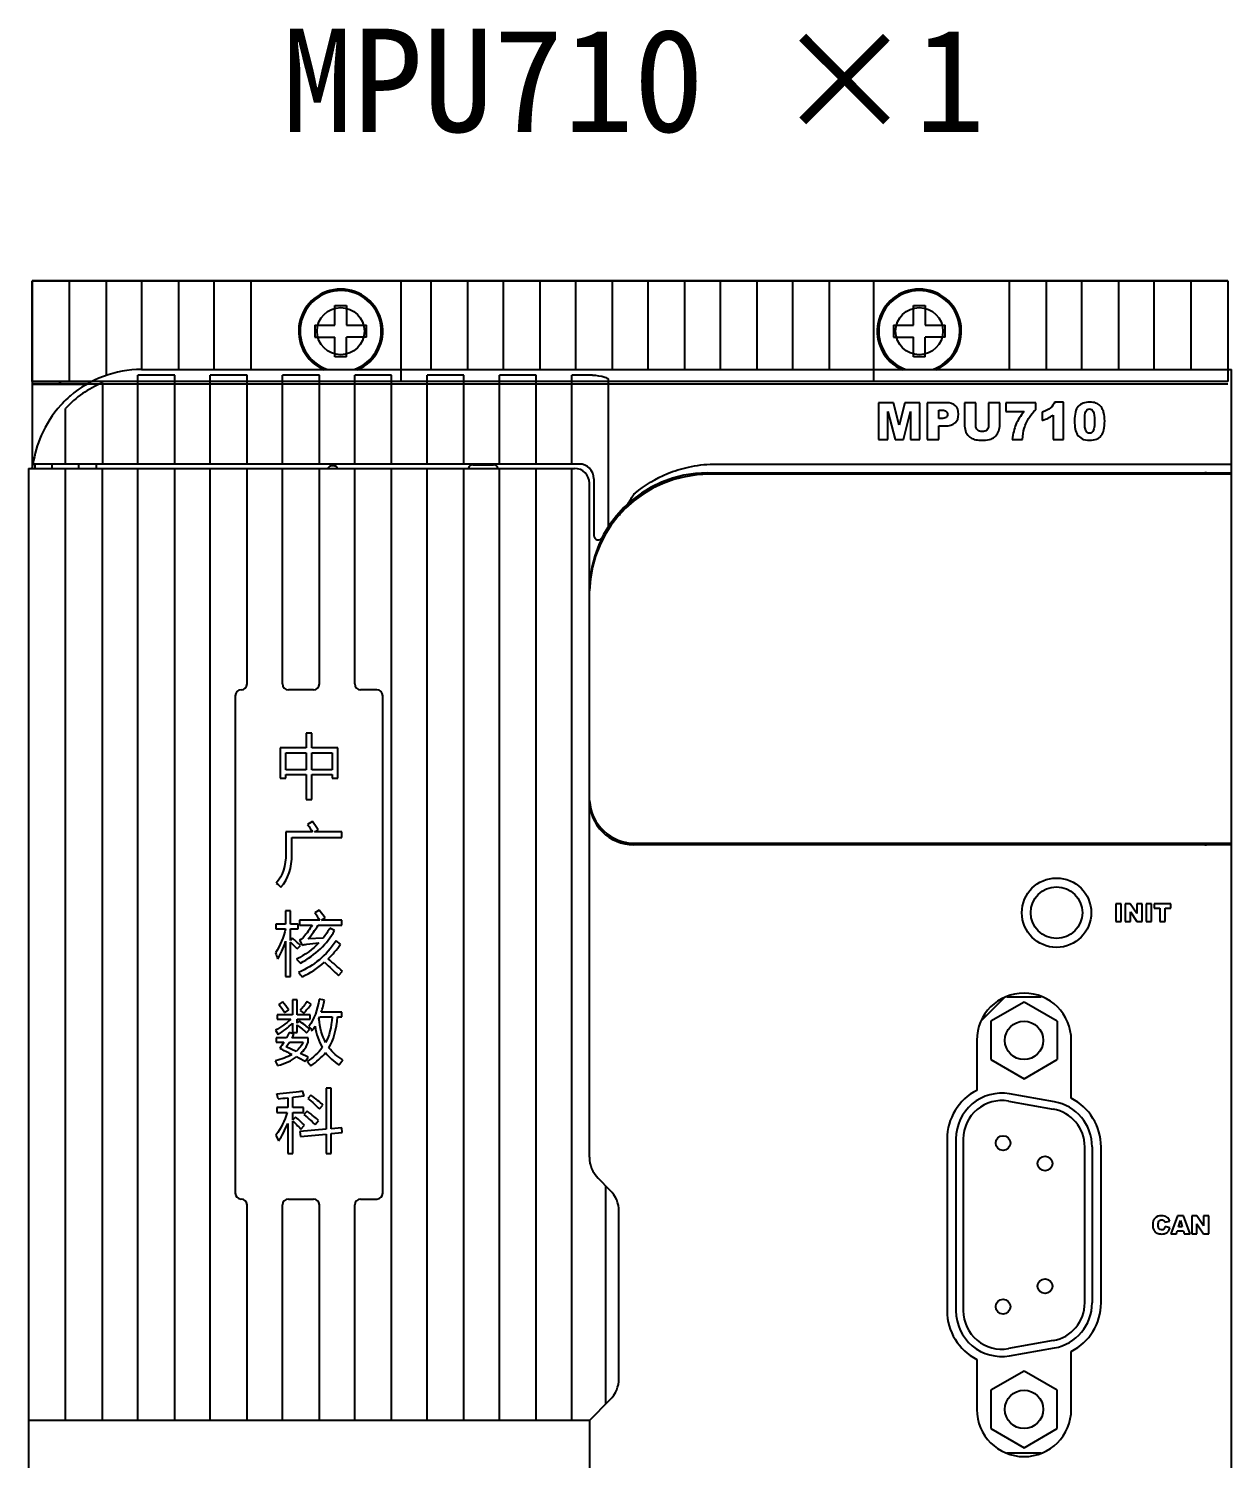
# Model space of a CAD drawing. Header units: millimetres. Extents: x 40 to 416, y -270 to 20.
# Drawn here: x 39.7 to 121.3, y -219.8 to -122.9 of the extents above; entities that cross this region are included whole.
import ezdxf
from ezdxf.enums import TextEntityAlignment as Align

# ---------------------------------------------------------------- set-up
doc = ezdxf.new("R2010")
doc.units = ezdxf.units.MM
doc.layers.add('TEXT_LABEL', color=7, linetype='Continuous')
doc.styles.add('HZ_TEXT', font='simsun.ttc')

# ---------------------------------------------------------------- blocks, each defined once
blk = doc.blocks.new('MOD_MPU710')
at = {"linetype": 'Continuous'}
for p, q in [((0, 130), (0, 123)), ((0, 123.2), (0, 130)), ((14.8, 130), (0, 130)), ((0, 130), (81, 130)), ((2.5, 130), (2.5, 123.2)), ((5, 130), (5, 123.585)), ((7.4, 130), (7.4, 124)), ((9.9, 130), (9.9, 124)), ((12.3, 130), (12.3, 124)), ((14.8, 130), (14.8, 124)), ((34.4, 130), (14.8, 130)), ((25, 123.2), (25, 130)), ((27, 130), (27, 124)), ((29.5, 130), (29.5, 124)), ((31.9, 130), (31.9, 124)), ((34.4, 130), (34.4, 124)), ((81, 130), (34.4, 130)), ((36.8, 130), (36.8, 124)), ((39.3, 130), (39.3, 124)), ((41.7, 130), (41.7, 124)), ((44.2, 130), (44.2, 124)), ((46.6, 130), (46.6, 124)), ((49.1, 130), (49.1, 124)), ((51.5, 130), (51.5, 124)), ((54, 130), (54, 124)), ((57, 130), (57, 123.2)), ((66.2, 130), (66.2, 124)), ((68.7, 130), (68.7, 124)), ((71.1, 130), (71.1, 124)), ((73.6, 130), (73.6, 124)), ((76, 130), (76, 124)), ((78.5, 130), (78.5, 124)), ((81, 130), (81, 123.2)), ((81, 130), (81, 124)), ((20.5, 127), (20.5, 128.35)), ((20.5, 128.35), (21.3, 128.35)), ((21.3, 128.35), (21.3, 127)), ((59.7, 127), (59.7, 128.35)), ((59.7, 128.35), (60.5, 128.35)), ((60.5, 128.35), (60.5, 127)), ((19.15, 127), (19.15, 126.2)), ((19.15, 127), (20.5, 127)), ((21.3, 127), (22.65, 127)), ((22.65, 126.2), (22.65, 127)), ((58.35, 127), (58.35, 126.2)), ((58.35, 127), (59.7, 127)), ((60.5, 127), (61.85, 127)), ((61.85, 126.2), (61.85, 127)), ((19.15, 126.2), (20.5, 126.2)), ((20.5, 124.85), (20.5, 126.2)), ((21.3, 124.85), (21.3, 126.2)), ((22.65, 126.2), (21.3, 126.2)), ((58.35, 126.2), (59.7, 126.2)), ((59.7, 124.85), (59.7, 126.2)), ((60.5, 124.85), (60.5, 126.2)), ((61.85, 126.2), (60.5, 126.2)), ((7.4, 124), (81.25, 124)), ((21.3, 124.85), (20.5, 124.85)), ((60.5, 124.85), (59.7, 124.85)), ((81.25, 6), (81.25, 124)), ((81, 123.2), (0, 123.2)), ((0, 123.2), (4.06, 123.2)), ((1.774, 123), (1.974, 123.2)), ((2.5, 123.2), (4.06, 123.2)), ((4.75, 123.098), (4.75, 117.6)), ((7.15, 117.6), (7.15, 123.614)), ((9.65, 123.618), (7.4, 123.618)), ((9.65, 117.6), (9.65, 123.618)), ((12.05, 117.6), (12.05, 123.618)), ((14.55, 123.618), (12.05, 123.618)), ((14.55, 117.6), (14.55, 123.618)), ((16.95, 117.6), (16.95, 123.618)), ((19.45, 123.618), (16.95, 123.618)), ((19.45, 117.6), (19.45, 123.618)), ((21.85, 117.6), (21.85, 123.618)), ((24.35, 123.618), (21.85, 123.618)), ((24.35, 117.6), (24.35, 123.618)), ((26.75, 117.6), (26.75, 123.618)), ((29.25, 123.618), (26.75, 123.618)), ((29.25, 117.6), (29.25, 123.618)), ((31.65, 117.6), (31.65, 123.618)), ((34.15, 123.618), (31.65, 123.618)), ((34.15, 117.6), (34.15, 123.618)), ((36.55, 117.6), (36.55, 123.618)), ((37.948, 123.618), (36.55, 123.618)), ((39.05, 113.371), (39.05, 123.356)), ((0, 123), (0, 117.401)), ((81, 123), (0, 123)), ((0, 123), (3.685, 123)), ((2.25, 117.6), (2.25, 121.368)), ((57.337, 121.75), (57.337, 119.25)), ((58.352, 121.75), (57.337, 121.75)), ((57.97, 119.25), (57.97, 121.157)), ((57.97, 121.157), (58.456, 119.25)), ((58.744, 120.229), (58.352, 121.75)), ((59.133, 121.75), (58.744, 120.229)), ((59.029, 119.25), (59.517, 121.157)), ((60.149, 121.75), (59.133, 121.75)), ((59.517, 121.157), (59.517, 119.25)), ((60.149, 119.25), (60.149, 121.75)), ((60.639, 121.75), (60.639, 119.25)), ((61.923, 121.75), (60.639, 121.75)), ((61.415, 120.684), (61.415, 121.242)), ((61.415, 121.242), (61.635, 121.242)), ((63.166, 121.75), (63.166, 120.26)), ((63.937, 121.75), (63.166, 121.75)), ((63.937, 120.224), (63.937, 121.75)), ((64.791, 121.75), (64.791, 120.224)), ((65.562, 121.75), (64.791, 121.75)), ((65.562, 120.26), (65.562, 121.75)), ((65.973, 121.75), (65.973, 121.163)), ((68.001, 121.75), (65.973, 121.75)), ((65.973, 121.163), (67.208, 121.163)), ((68.001, 121.281), (68.001, 121.75)), ((68.432, 121.122), (68.432, 120.553)), ((69.864, 121.793), (69.29, 121.793)), ((69.864, 119.25), (69.864, 121.793)), ((61.604, 120.684), (61.415, 120.684)), ((61.415, 119.25), (61.415, 120.178)), ((61.415, 120.178), (61.837, 120.178)), ((69.162, 120.916), (69.162, 119.25)), ((57.337, 119.25), (57.97, 119.25)), ((58.456, 119.25), (59.029, 119.25)), ((59.517, 119.25), (60.149, 119.25)), ((60.639, 119.25), (61.415, 119.25)), ((66.394, 119.25), (67.086, 119.25)), ((69.162, 119.25), (69.864, 119.25)), ((-0.25, 117.3), (-0.25, 15)), ((-0.25, 117.3), (36.75, 117.3)), ((0.034, 117.6), (-0.021, 117.301)), ((37.05, 117.6), (0.034, 117.6)), ((0.173, 117.6), (0.173, 117.3)), ((1.35, 117.3), (1.35, 117.6)), ((2.25, 52.8), (2.25, 117.3)), ((3.15, 117.3), (3.15, 117.6)), ((4.327, 117.6), (4.327, 117.3)), ((4.75, 52.8), (4.75, 117.3)), ((7.15, 52.8), (7.15, 117.3)), ((9.65, 52.8), (9.65, 117.3)), ((12.05, 52.8), (12.05, 117.3)), ((14.55, 102.7), (14.55, 117.3)), ((16.95, 102.7), (16.95, 117.3)), ((19.45, 102.7), (19.45, 117.3)), ((21.85, 102.7), (21.85, 117.3)), ((24.35, 52.8), (24.35, 117.3)), ((26.75, 52.8), (26.75, 117.3)), ((29.25, 52.8), (29.25, 117.3)), ((29.846, 117.55), (31.254, 117.55)), ((31.65, 52.8), (31.65, 117.3)), ((34.15, 52.8), (34.15, 117.3)), ((36.55, 52.8), (36.55, 117.3)), ((46.132, 117.598), (46.312, 117.6)), ((46.312, 117.6), (81.25, 117.6)), ((37.75, 70.628), (37.75, 116.3)), ((38.05, 116.6), (38.05, 112.759)), ((45.75, 117), (81.25, 117)), ((81.25, 116.9), (45.85, 116.9)), ((49.539, 116.9), (49.639, 117)), ((65.345, 116.9), (65.445, 117)), ((81.15, 116.9), (81.25, 117)), ((13.75, 101.9), (13.75, 68.2)), ((19.05, 102.3), (17.35, 102.3)), ((23.35, 102.3), (22.25, 102.3)), ((23.75, 68.2), (23.75, 101.9)), ((18.547, 99.357), (18.547, 98.372)), ((18.935, 99.357), (18.547, 99.357)), ((18.935, 98.372), (18.935, 99.357)), ((16.807, 98.372), (16.807, 96.311)), ((18.547, 98.372), (16.807, 98.372)), ((17.177, 96.89), (17.177, 98.037)), ((17.177, 98.037), (18.547, 98.037)), ((18.547, 98.037), (18.547, 96.89)), ((20.693, 98.372), (18.935, 98.372)), ((18.935, 96.89), (18.935, 98.037)), ((18.935, 98.037), (20.323, 98.037)), ((20.323, 98.037), (20.323, 96.89)), ((20.693, 96.311), (20.693, 98.372)), ((18.547, 96.89), (17.177, 96.89)), ((20.323, 96.89), (18.935, 96.89)), ((16.807, 96.311), (17.177, 96.311)), ((17.177, 96.311), (17.177, 96.555)), ((17.177, 96.555), (18.547, 96.555)), ((18.547, 96.555), (18.547, 94.874)), ((18.935, 94.874), (18.935, 96.555)), ((18.935, 96.555), (20.323, 96.555)), ((20.323, 96.555), (20.323, 96.311)), ((20.323, 96.311), (20.693, 96.311)), ((18.547, 94.874), (18.935, 94.874)), ((18.98, 93.375), (18.651, 93.185)), ((17.186, 92.67), (17.186, 91.229)), ((18.987, 92.67), (17.186, 92.67)), ((17.589, 91.183), (17.589, 92.304)), ((17.589, 92.304), (20.973, 92.304)), ((19.121, 92.67), (19.374, 92.819)), ((20.973, 92.67), (19.121, 92.67)), ((20.973, 92.304), (20.973, 92.67)), ((40.304, 91.859), (40.39, 91.945)), ((81.25, 91.8), (40.75, 91.8)), ((40.85, 91.9), (81.25, 91.9)), ((56.05, 91.8), (56.15, 91.9)), ((71.855, 91.8), (71.955, 91.9)), ((17.162, 87.33), (17.162, 86.431)), ((17.5, 87.33), (17.162, 87.33)), ((17.5, 86.431), (17.5, 87.33)), ((19.439, 87.366), (19.145, 87.181)), ((19.837, 86.846), (19.439, 87.366)), ((73.415, 87.8), (73.415, 86.6)), ((73.787, 87.8), (73.415, 87.8)), ((73.787, 86.6), (73.787, 87.8)), ((74.055, 87.8), (74.055, 86.6)), ((74.401, 87.8), (74.055, 87.8)), ((74.853, 87.135), (74.401, 87.8)), ((74.404, 86.6), (74.404, 87.258)), ((74.404, 87.258), (74.853, 86.6)), ((74.853, 87.8), (74.853, 87.135)), ((75.203, 87.8), (74.853, 87.8)), ((75.203, 86.6), (75.203, 87.8)), ((75.464, 87.8), (75.464, 86.6)), ((75.835, 87.8), (75.464, 87.8)), ((75.835, 86.6), (75.835, 87.8)), ((76.017, 87.8), (76.017, 87.504)), ((77.144, 87.8), (76.017, 87.8)), ((76.017, 87.504), (76.395, 87.504)), ((76.395, 87.504), (76.395, 86.6)), ((76.766, 86.6), (76.766, 87.504)), ((76.766, 87.504), (77.144, 87.504)), ((77.144, 87.504), (77.144, 87.8)), ((16.511, 86.431), (16.511, 86.114)), ((17.162, 86.431), (16.511, 86.431)), ((18.016, 86.431), (17.5, 86.431)), ((18.016, 86.114), (18.016, 86.431)), ((18.102, 86.688), (18.102, 86.363)), ((19.489, 86.688), (18.102, 86.688)), ((18.102, 86.363), (18.96, 86.363)), ((19.38, 86.363), (20.98, 86.363)), ((19.597, 86.688), (19.837, 86.846)), ((20.98, 86.688), (19.597, 86.688)), ((20.98, 86.363), (20.98, 86.688)), ((73.415, 86.6), (73.787, 86.6)), ((74.055, 86.6), (74.404, 86.6)), ((74.853, 86.6), (75.203, 86.6)), ((75.464, 86.6), (75.835, 86.6)), ((76.395, 86.6), (76.766, 86.6)), ((16.511, 86.114), (17.157, 86.114)), ((17.162, 85.269), (17.162, 82.874)), ((17.5, 85.319), (17.5, 86.114)), ((17.5, 86.114), (18.016, 86.114)), ((17.641, 85.468), (17.5, 85.319)), ((18.115, 85.333), (18.282, 85.003)), ((19.706, 85.477), (18.698, 85.418)), ((20.488, 85.983), (20.158, 86.159)), ((20.894, 85.075), (20.587, 85.283)), ((17.5, 82.874), (17.5, 85.197)), ((17.948, 84.75), (18.178, 84.98)), ((18.594, 85.065), (19.417, 85.152)), ((17.907, 84.049), (18.165, 83.773)), ((17.162, 82.874), (17.5, 82.874)), ((20.745, 82.942), (21.021, 83.236)), ((64.322, 79.893), (65.857, 81.428)), ((66.031, 81.5), (68.369, 81.5)), ((16.958, 81.158), (16.701, 80.982)), ((17.098, 80.426), (17.378, 80.625)), ((17.622, 81.294), (17.622, 80.282)), ((17.957, 81.294), (17.622, 81.294)), ((17.957, 80.282), (17.957, 81.294)), ((18.16, 80.584), (18.404, 80.394)), ((18.901, 80.996), (18.621, 81.181)), ((19.805, 81.28), (19.444, 81.334)), ((20.967, 80.462), (19.584, 80.462)), ((20.967, 80.155), (20.967, 80.462)), ((67.2, 81.148), (64.95, 79.849)), ((69.45, 79.849), (67.2, 81.148)), ((16.583, 80.282), (16.583, 79.983)), ((17.622, 80.282), (16.583, 80.282)), ((16.583, 79.983), (17.514, 79.983)), ((17.622, 79.712), (17.622, 79.079)), ((18.825, 80.282), (17.957, 80.282)), ((17.957, 79.708), (17.957, 79.983)), ((17.957, 79.983), (18.825, 79.983)), ((18.092, 79.861), (17.957, 79.708)), ((17.957, 79.079), (17.957, 79.595)), ((18.825, 79.983), (18.825, 80.282)), ((19.426, 80.042), (19.475, 80.155)), ((19.475, 80.155), (20.32, 80.155)), ((20.682, 80.155), (20.967, 80.155)), ((64.95, 79.849), (64.95, 77.251)), ((69.45, 79.849), (69.45, 77.251)), ((16.47, 79.233), (16.664, 78.957)), ((16.533, 78.727), (16.533, 78.429)), ((17.22, 78.727), (16.533, 78.727)), ((17.415, 79.079), (17.22, 78.727)), ((17.74, 78.975), (17.415, 79.079)), ((18.703, 78.727), (17.595, 78.727)), ((17.622, 79.079), (17.957, 79.079)), ((18.581, 79.066), (18.797, 79.319)), ((18.703, 78.433), (18.703, 78.727)), ((64, 78.55), (64, 75.164)), ((70.4, 74.63), (70.4, 78.55)), ((16.533, 78.429), (17.049, 78.429)), ((17.211, 78.103), (17.419, 78.429)), ((17.871, 77.801), (17.211, 78.103)), ((17.419, 78.429), (18.359, 78.429)), ((18.689, 77.421), (18.183, 77.656)), ((16.466, 77.163), (16.619, 76.847)), ((18.49, 77.109), (18.689, 77.421)), ((64.95, 77.251), (67.2, 75.952)), ((67.2, 75.952), (69.45, 77.251)), ((17.308, 74.657), (17.308, 73.992)), ((17.647, 73.992), (17.647, 74.697)), ((18.42, 74.792), (18.303, 75.127)), ((18.881, 74.842), (18.673, 74.616)), ((19.907, 75.321), (19.907, 72.528)), ((20.255, 75.321), (19.907, 75.321)), ((20.255, 72.56), (20.255, 75.321)), ((69.253, 74.389), (66.223, 74.923)), ((16.567, 73.992), (16.567, 73.671)), ((17.308, 73.992), (16.567, 73.992)), ((16.567, 73.671), (17.281, 73.671)), ((18.366, 73.992), (17.647, 73.992)), ((17.647, 73.161), (17.647, 73.671)), ((17.647, 73.671), (18.366, 73.671)), ((18.366, 73.671), (18.366, 73.992)), ((18.623, 73.762), (18.407, 73.531)), ((19.459, 73.902), (19.694, 74.169)), ((66.136, 74.431), (69.166, 73.896)), ((17.308, 72.926), (17.308, 70.888)), ((17.846, 73.342), (17.647, 73.161)), ((17.647, 70.888), (17.647, 73.102)), ((18.194, 72.537), (18.447, 72.795)), ((19.166, 72.844), (19.401, 73.12)), ((16.504, 72.13), (16.676, 71.746)), ((19.907, 72.528), (18.135, 72.37)), ((18.135, 72.37), (18.172, 72.045)), ((18.172, 72.045), (19.907, 72.203)), ((19.907, 72.203), (19.907, 70.888)), ((20.969, 72.628), (20.255, 72.56)), ((20.255, 72.234), (20.996, 72.302)), ((20.255, 70.888), (20.255, 72.234)), ((20.996, 72.302), (20.969, 72.628)), ((61.985, 71.87), (61.985, 60.23)), ((62.585, 71.87), (62.585, 60.23)), ((63.085, 71.87), (63.085, 60.23)), ((17.308, 70.888), (17.647, 70.888)), ((19.907, 70.888), (20.255, 70.888)), ((71.315, 60.764), (71.315, 71.336)), ((71.815, 71.336), (71.815, 60.764)), ((72.415, 60.764), (72.415, 71.336)), ((39.164, 68.386), (38.336, 69.214)), ((38.85, 68.7), (38.85, 53.9)), ((14.55, 52.8), (14.55, 67.4)), ((16.95, 52.8), (16.95, 67.4)), ((17.35, 67.8), (19.05, 67.8)), ((19.45, 52.8), (19.45, 67.4)), ((21.85, 52.8), (21.85, 67.4)), ((22.25, 67.8), (23.35, 67.8)), ((39.75, 55.628), (39.75, 66.972)), ((76.743, 66.224), (77.071, 66.297)), ((77.082, 65.843), (76.757, 65.941)), ((77.593, 66.65), (77.142, 65.45)), ((77.997, 66.65), (77.593, 66.65)), ((77.659, 65.908), (77.79, 66.339)), ((77.923, 65.908), (77.659, 65.908)), ((77.79, 66.339), (77.923, 65.908)), ((78.448, 65.45), (77.997, 66.65)), ((78.569, 66.65), (78.569, 65.45)), ((78.915, 66.65), (78.569, 66.65)), ((79.367, 65.985), (78.915, 66.65)), ((78.917, 65.45), (78.917, 66.108)), ((78.917, 66.108), (79.367, 65.45)), ((79.367, 66.65), (79.367, 65.985)), ((79.716, 66.65), (79.367, 66.65)), ((79.716, 65.45), (79.716, 66.65)), ((77.142, 65.45), (77.52, 65.45)), ((77.52, 65.45), (77.578, 65.648)), ((77.578, 65.648), (78, 65.648)), ((78, 65.648), (78.06, 65.45)), ((78.06, 65.45), (78.448, 65.45)), ((78.569, 65.45), (78.917, 65.45)), ((79.367, 65.45), (79.716, 65.45)), ((69.166, 58.204), (66.136, 57.669)), ((66.223, 57.177), (69.253, 57.711)), ((70.4, 53.55), (70.4, 57.47)), ((64, 56.936), (64, 53.55)), ((67.2, 56.148), (64.95, 54.849)), ((69.45, 54.849), (67.2, 56.148)), ((64.95, 54.849), (64.95, 52.251)), ((69.45, 52.251), (69.45, 54.849)), ((37.75, 52.8), (39.164, 54.214)), ((37.75, 52.8), (-0.25, 52.8)), ((37.75, 52.8), (37.75, 21)), ((64.95, 52.251), (67.2, 50.952)), ((67.2, 50.952), (69.45, 52.251)), ((66.031, 50.6), (68.369, 50.6))]:
    blk.add_line(p, q, dxfattribs=at)
for centre, radius in [((20.9, 126.6), 1.6), ((60.1, 126.6), 1.6), ((69.4, 87.2), 2.35), ((69.4, 87.2), 1.75), ((67.2, 78.55), 1.3), ((65.78, 71.59), 0.5), ((68.62, 70.205), 0.5), ((68.62, 61.895), 0.5), ((65.78, 60.51), 0.5), ((67.2, 53.55), 1.3)]:
    blk.add_circle(centre, radius, dxfattribs=at)
for centre, radius, start, end in [((20.9, 126.6), 2.85, 293.72033, 246.27967), ((20.9, 126.6), 2.75, 288.83959, 249.94626), ((60.1, 126.6), 2.85, 293.72033, 246.27967), ((60.1, 126.6), 2.75, 288.83959, 251.16041), ((7.4, 116.6), 7.4, 90, 130.74409), ((7.4, 116.6), 7.018, 112.18502, 137.20792), ((7.4, 116.6), 7.018, 90, 92.04145), ((7.4, 116.6), 7.4, 137.66419, 156.67059), ((29.846, 117.25), 0.3, 90, 170.40593), ((31.254, 117.25), 0.3, 9.59407, 90), ((36.75, 116.3), 1, 0, 90), ((37.05, 116.6), 1, 0, 90), ((45.75, 109), 8, 90, 180), ((45.85, 108.8), 8.1, 90, 178.57924), ((79.45, 116), 1, 65.54918, 90), ((40.75, 113.907), 1, 142.03538, 167.7418), ((38.35, 112.759), 0.3, 180, 333.07073), ((14.15, 102.7), 0.4, 270, 0), ((17.35, 102.7), 0.4, 180, 270), ((19.05, 102.7), 0.4, 270, 0), ((22.25, 102.7), 0.4, 180, 270), ((14.15, 101.9), 0.4, 90, 180), ((23.35, 101.9), 0.4, 0, 90), ((40.75, 94.8), 3, 180, 270), ((40.85, 95), 3.1, 183.71106, 270), ((40.75, 92.8), 1, 235.93113, 270), ((79.45, 92.8), 1, 270, 294.45082), ((0.728, 73.973), 22.664, 34.12696, 35.6451), ((10.841, 77.436), 10.524, 45.79696, 49.75159), ((10.346, 77.595), 10.439, 43.26349, 46.73651), ((15.764, 88.428), 6.11, 294.33637, 311.28954), ((67.2, 78.55), 3.2, 0, 180), ((2.317, 70.271), 17.934, 34.48988, 36.67355), ((-0.34, 67.093), 22.295, 37.37044, 39.11535), ((12.071, 82.935), 7.909, 341.78132, 347.92283), ((-56.877, 122.223), 86.244, 329.71285, 329.90388), ((-43.808, -44.169), 136.362, 63.24389, 63.62601), ((9.926, 62.022), 17.348, 60.41884, 62.60949), ((15.12, 95.265), 20.389, 274.05853, 278.98108), ((13.981, 74.05), 2.727, 11.48262, 18.76539), ((13.447, 111.223), 36.77, 275.002, 276.02782), ((13.69, 110.114), 35.637, 276.37539, 277.62714), ((65.685, 71.87), 3.7, 117.09102, 180), ((65.685, 71.87), 3.1, 80, 180), ((68.715, 71.336), 3.7, 0, 62.90898), ((65.685, 71.87), 2.6, 80, 180), ((68.715, 71.336), 2.6, 0, 80), ((68.715, 71.336), 3.1, 0, 80), ((39.75, 70.628), 2, 180, 225), ((14.15, 68.2), 0.4, 180, 270), ((23.35, 68.2), 0.4, 270, 0), ((37.75, 66.972), 2, 0, 45), ((14.15, 67.4), 0.4, 0, 90), ((17.35, 67.4), 0.4, 90, 180), ((19.05, 67.4), 0.4, 0, 90), ((22.25, 67.4), 0.4, 90, 180), ((65.685, 60.23), 3.7, 180, 242.90898), ((65.685, 60.23), 3.1, 180, 280), ((65.685, 60.23), 2.6, 180, 280), ((68.715, 60.764), 2.6, 280, 360), ((68.715, 60.764), 3.1, 280, 360), ((68.715, 60.764), 3.7, 297.09102, 0), ((37.75, 55.628), 2, 315, 0), ((67.2, 53.55), 3.2, 180, 0)]:
    blk.add_arc(centre, radius, start, end, dxfattribs=at)
for points, knots in [([(37.948, 123.618), (38.233, 123.618), (38.621, 123.563), (38.968, 123.403), (39.05, 123.356)], [0, 0, 0, 0, 0.749176, 1, 1, 1, 1]), ([(2.57, 122.206), (2.514, 122.158), (2.292, 121.959), (2.081, 121.749), (1.93, 121.584)], [0, 0, 0, 0, 0.248242, 1, 1, 1, 1]), ([(40.846, 115.625), (41.504, 116.17), (42.683, 116.879), (44.513, 117.456), (45.57, 117.584), (46.132, 117.598)], [0, 0, 0, 0, 0.447241, 0.705932, 1, 1, 1, 1]), ([(40.846, 115.625), (40.808, 115.594), (40.732, 115.505), (40.617, 115.343), (40.489, 115.139), (40.403, 114.99), (40.359, 114.91)], [0, 0, 0, 0, 0.168004, 0.403311, 0.685966, 1, 1, 1, 1])]:
    blk.add_open_spline(points, degree=3, knots=knots, dxfattribs=at)
for points in [[(61.635, 121.242), (61.778, 121.242), (61.877, 121.215), (61.929, 121.16)], [(62.55, 121.55), (62.41, 121.683), (62.202, 121.75), (61.923, 121.75)], [(61.929, 121.16), (61.981, 121.105), (62.008, 121.039), (62.008, 120.96)], [(62.76, 120.983), (62.76, 121.228), (62.69, 121.417), (62.55, 121.55)], [(67.208, 121.163), (66.953, 120.848), (66.768, 120.553), (66.651, 120.277)], [(67.559, 120.764), (67.677, 120.948), (67.823, 121.121), (68.001, 121.281)], [(68.983, 121.397), (68.851, 121.29), (68.667, 121.197), (68.432, 121.122)], [(69.29, 121.793), (69.215, 121.636), (69.112, 121.503), (68.983, 121.397)], [(70.876, 121.507), (70.705, 121.317), (70.62, 120.984), (70.62, 120.51)], [(71.658, 121.793), (71.307, 121.793), (71.046, 121.697), (70.876, 121.507)], [(71.309, 120.509), (71.309, 120.822), (71.334, 121.039), (71.386, 121.155)], [(71.386, 121.155), (71.437, 121.271), (71.519, 121.33), (71.635, 121.33)], [(71.635, 121.33), (71.747, 121.33), (71.831, 121.273), (71.887, 121.158)], [(72.073, 121.729), (71.964, 121.77), (71.826, 121.793), (71.658, 121.793)], [(71.887, 121.158), (71.943, 121.044), (71.972, 120.821), (71.972, 120.49)], [(72.337, 121.568), (72.269, 121.634), (72.18, 121.689), (72.073, 121.729)], [(72.497, 121.358), (72.458, 121.431), (72.405, 121.501), (72.337, 121.568)], [(72.593, 121.102), (72.569, 121.199), (72.537, 121.284), (72.497, 121.358)], [(72.663, 120.519), (72.663, 120.72), (72.639, 120.914), (72.593, 121.102)], [(61.917, 120.761), (61.856, 120.71), (61.752, 120.684), (61.604, 120.684)], [(61.837, 120.178), (62.148, 120.178), (62.38, 120.248), (62.532, 120.39)], [(62.008, 120.96), (62.008, 120.879), (61.977, 120.812), (61.917, 120.761)], [(62.532, 120.39), (62.683, 120.532), (62.76, 120.73), (62.76, 120.983)], [(63.166, 120.26), (63.166, 120.137), (63.19, 119.997), (63.237, 119.837)], [(64.049, 119.905), (63.974, 119.982), (63.937, 120.087), (63.937, 120.224)], [(64.791, 120.224), (64.791, 120.086), (64.752, 119.978), (64.677, 119.903)], [(65.492, 119.842), (65.538, 119.973), (65.562, 120.111), (65.562, 120.26)], [(66.651, 120.277), (66.534, 120), (66.449, 119.658), (66.394, 119.25)], [(67.218, 120.013), (67.301, 120.289), (67.416, 120.539), (67.559, 120.764)], [(68.432, 120.553), (68.592, 120.601), (68.725, 120.652), (68.831, 120.706)], [(68.831, 120.706), (68.937, 120.759), (69.048, 120.829), (69.162, 120.916)], [(70.62, 120.51), (70.62, 120.316), (70.635, 120.14), (70.669, 119.98)], [(71.392, 119.855), (71.336, 119.971), (71.309, 120.19), (71.309, 120.509)], [(71.972, 120.49), (71.972, 120.263), (71.959, 120.096), (71.935, 119.99)], [(72.433, 119.523), (72.586, 119.733), (72.663, 120.065), (72.663, 120.519)], [(0.605, 119.531), (0.339, 118.915), (0.162, 118.263), (0.034, 117.6)], [(63.237, 119.837), (63.267, 119.738), (63.321, 119.642), (63.402, 119.549)], [(63.402, 119.549), (63.481, 119.456), (63.57, 119.385), (63.667, 119.333)], [(63.667, 119.333), (63.763, 119.282), (63.884, 119.25), (64.027, 119.233)], [(64.027, 119.233), (64.17, 119.216), (64.303, 119.207), (64.426, 119.207)], [(64.365, 119.791), (64.23, 119.791), (64.124, 119.828), (64.049, 119.905)], [(64.677, 119.903), (64.602, 119.828), (64.498, 119.791), (64.365, 119.791)], [(64.426, 119.207), (64.636, 119.207), (64.817, 119.236), (64.966, 119.291)], [(64.966, 119.291), (65.074, 119.33), (65.177, 119.398), (65.275, 119.497)], [(65.275, 119.497), (65.374, 119.596), (65.446, 119.71), (65.492, 119.842)], [(67.086, 119.25), (67.109, 119.543), (67.153, 119.797), (67.218, 120.013)], [(70.669, 119.98), (70.703, 119.82), (70.749, 119.695), (70.81, 119.602)], [(70.81, 119.602), (70.893, 119.473), (71, 119.374), (71.13, 119.308)], [(71.13, 119.308), (71.259, 119.241), (71.428, 119.207), (71.64, 119.207)], [(71.638, 119.681), (71.531, 119.681), (71.449, 119.739), (71.392, 119.855)], [(71.82, 119.755), (71.769, 119.705), (71.708, 119.681), (71.638, 119.681)], [(71.64, 119.207), (72.015, 119.207), (72.279, 119.311), (72.433, 119.523)], [(71.935, 119.99), (71.911, 119.883), (71.872, 119.804), (71.82, 119.755)], [(20.084, 117.378), (20.062, 117.355), (20.043, 117.329), (20.028, 117.3)], [(20.364, 117.478), (20.244, 117.478), (20.15, 117.444), (20.084, 117.378)], [(20.587, 117.42), (20.533, 117.458), (20.458, 117.478), (20.364, 117.478)], [(20.685, 117.3), (20.66, 117.352), (20.627, 117.392), (20.587, 117.42)], [(18.651, 93.185), (18.791, 92.986), (18.901, 92.815), (18.987, 92.67)], [(19.374, 92.819), (19.258, 93), (19.127, 93.185), (18.98, 93.375)], [(17.186, 91.229), (17.186, 90.361), (16.965, 89.688), (16.527, 89.209)], [(16.852, 88.924), (17.345, 89.484), (17.589, 90.237), (17.589, 91.183)], [(16.527, 89.209), (16.673, 89.096), (16.782, 89.001), (16.852, 88.924)], [(18.96, 86.363), (18.779, 86.065), (18.594, 85.798), (18.406, 85.566)], [(18.698, 85.418), (18.933, 85.712), (19.159, 86.028), (19.38, 86.363)], [(17.157, 86.114), (17.026, 85.536), (16.8, 84.989), (16.479, 84.478)], [(16.624, 84.081), (16.827, 84.379), (17.008, 84.774), (17.162, 85.269)], [(20.587, 85.283), (19.92, 84.3), (19.073, 83.593), (18.043, 83.159)], [(18.406, 85.566), (18.334, 85.477), (18.237, 85.398), (18.115, 85.333)], [(18.165, 83.773), (19.197, 84.343), (19.972, 85.079), (20.488, 85.983)], [(20.158, 86.159), (20.027, 85.918), (19.878, 85.69), (19.706, 85.477)], [(16.479, 84.478), (16.536, 84.343), (16.583, 84.21), (16.624, 84.081)], [(19.417, 85.152), (19.01, 84.727), (18.506, 84.359), (17.907, 84.049)], [(18.282, 85.003), (18.377, 85.032), (18.481, 85.052), (18.594, 85.065)], [(20.045, 84.067), (20.352, 84.365), (20.634, 84.7), (20.894, 85.075)], [(19.796, 83.837), (20.144, 83.52), (20.46, 83.222), (20.745, 82.942)], [(21.021, 83.236), (20.716, 83.507), (20.39, 83.782), (20.045, 84.067)], [(18.043, 83.159), (18.144, 83.041), (18.224, 82.942), (18.282, 82.861)], [(18.621, 81.181), (18.47, 80.966), (18.316, 80.767), (18.16, 80.584)], [(18.404, 80.394), (18.569, 80.577), (18.734, 80.779), (18.901, 80.996)], [(19.444, 81.334), (19.326, 80.611), (19.091, 79.997), (18.743, 79.495)], [(17.514, 79.983), (17.198, 79.687), (16.85, 79.436), (16.47, 79.233)], [(16.664, 78.957), (17.028, 79.174), (17.347, 79.425), (17.622, 79.712)], [(17.957, 79.595), (18.205, 79.398), (18.413, 79.222), (18.581, 79.066)], [(18.797, 79.319), (18.608, 79.475), (18.373, 79.656), (18.092, 79.861)], [(18.743, 79.495), (18.834, 79.389), (18.908, 79.292), (18.969, 79.206)], [(18.969, 79.206), (19.037, 79.301), (19.105, 79.405), (19.168, 79.518)], [(19.168, 79.518), (19.245, 78.966), (19.408, 78.478), (19.652, 78.058)], [(19.878, 78.402), (19.629, 78.856), (19.48, 79.403), (19.426, 80.042)], [(20.32, 80.155), (20.266, 79.425), (20.117, 78.84), (19.878, 78.402)], [(20.103, 78.045), (20.413, 78.564), (20.605, 79.269), (20.682, 80.155)], [(17.582, 77.593), (17.277, 77.407), (16.904, 77.263), (16.466, 77.163)], [(17.049, 78.429), (16.958, 78.28), (16.863, 78.137), (16.768, 77.999)], [(18.359, 78.429), (18.242, 78.187), (18.079, 77.977), (17.871, 77.801)], [(18.183, 77.656), (18.413, 77.877), (18.587, 78.137), (18.703, 78.433)], [(19.652, 78.058), (19.389, 77.706), (19.046, 77.392), (18.626, 77.114)], [(18.883, 76.829), (19.265, 77.082), (19.595, 77.38), (19.873, 77.724)], [(19.873, 77.724), (20.117, 77.396), (20.422, 77.114), (20.79, 76.874)], [(21.034, 77.231), (20.657, 77.444), (20.347, 77.712), (20.103, 78.045)], [(16.619, 76.847), (17.137, 76.989), (17.566, 77.181), (17.907, 77.425)], [(18.626, 77.114), (18.73, 77.012), (18.816, 76.917), (18.883, 76.829)], [(20.79, 76.874), (20.856, 76.98), (20.937, 77.1), (21.034, 77.231)], [(18.673, 74.616), (18.983, 74.358), (19.245, 74.121), (19.459, 73.902)], [(19.694, 74.169), (19.487, 74.361), (19.215, 74.584), (18.881, 74.842)], [(17.281, 73.671), (17.105, 73.104), (16.847, 72.591), (16.504, 72.13)], [(19.401, 73.12), (19.224, 73.278), (18.967, 73.493), (18.623, 73.762)], [(16.676, 71.746), (16.92, 72.067), (17.13, 72.46), (17.308, 72.926)], [(17.647, 73.102), (17.819, 72.942), (18, 72.754), (18.194, 72.537)], [(18.447, 72.795), (18.262, 72.971), (18.063, 73.154), (17.846, 73.342)], [(18.407, 73.531), (18.77, 73.22), (19.023, 72.991), (19.166, 72.844)], [(76.073, 66.51), (75.967, 66.404), (75.915, 66.251), (75.915, 66.052)], [(75.915, 66.052), (75.915, 65.903), (75.944, 65.782), (76.005, 65.686)], [(76.522, 66.67), (76.328, 66.67), (76.179, 66.616), (76.073, 66.51)], [(76.287, 66.055), (76.287, 66.162), (76.303, 66.241), (76.337, 66.292)], [(76.347, 65.781), (76.306, 65.831), (76.287, 65.922), (76.287, 66.055)], [(76.337, 66.292), (76.382, 66.359), (76.446, 66.393), (76.531, 66.393)], [(76.877, 66.579), (76.791, 66.639), (76.672, 66.67), (76.522, 66.67)], [(76.531, 66.393), (76.567, 66.393), (76.601, 66.385), (76.631, 66.37)], [(76.631, 66.37), (76.661, 66.355), (76.686, 66.332), (76.707, 66.304)], [(76.757, 65.941), (76.741, 65.865), (76.714, 65.807), (76.678, 65.767)], [(76.707, 66.304), (76.72, 66.287), (76.732, 66.26), (76.743, 66.224)], [(77.071, 66.297), (77.028, 66.423), (76.964, 66.517), (76.877, 66.579)], [(76.005, 65.686), (76.065, 65.591), (76.136, 65.524), (76.219, 65.486)], [(76.219, 65.486), (76.301, 65.449), (76.408, 65.43), (76.539, 65.43)], [(76.517, 65.708), (76.444, 65.708), (76.387, 65.732), (76.347, 65.781)], [(76.678, 65.767), (76.642, 65.727), (76.588, 65.708), (76.517, 65.708)], [(76.539, 65.43), (76.646, 65.43), (76.734, 65.445), (76.804, 65.476)], [(76.804, 65.476), (76.874, 65.507), (76.932, 65.553), (76.979, 65.615)], [(76.979, 65.615), (77.026, 65.675), (77.06, 65.751), (77.082, 65.843)]]:
    blk.add_open_spline(points, degree=3, dxfattribs=at)

msp = doc.modelspace()

# ---------------------------------------------------------------- block references
msp.add_blockref('MOD_MPU710', (40, -270))

# ---------------------------------------------------------------- texts
at = {"layer": 'TEXT_LABEL', "style": 'HZ_TEXT'}
msp.add_text('MPU710 ×1', height=7, dxfattribs=at).set_placement((80.75, -132), align=Align.BOTTOM_CENTER)

doc.saveas('drawing.dxf')
